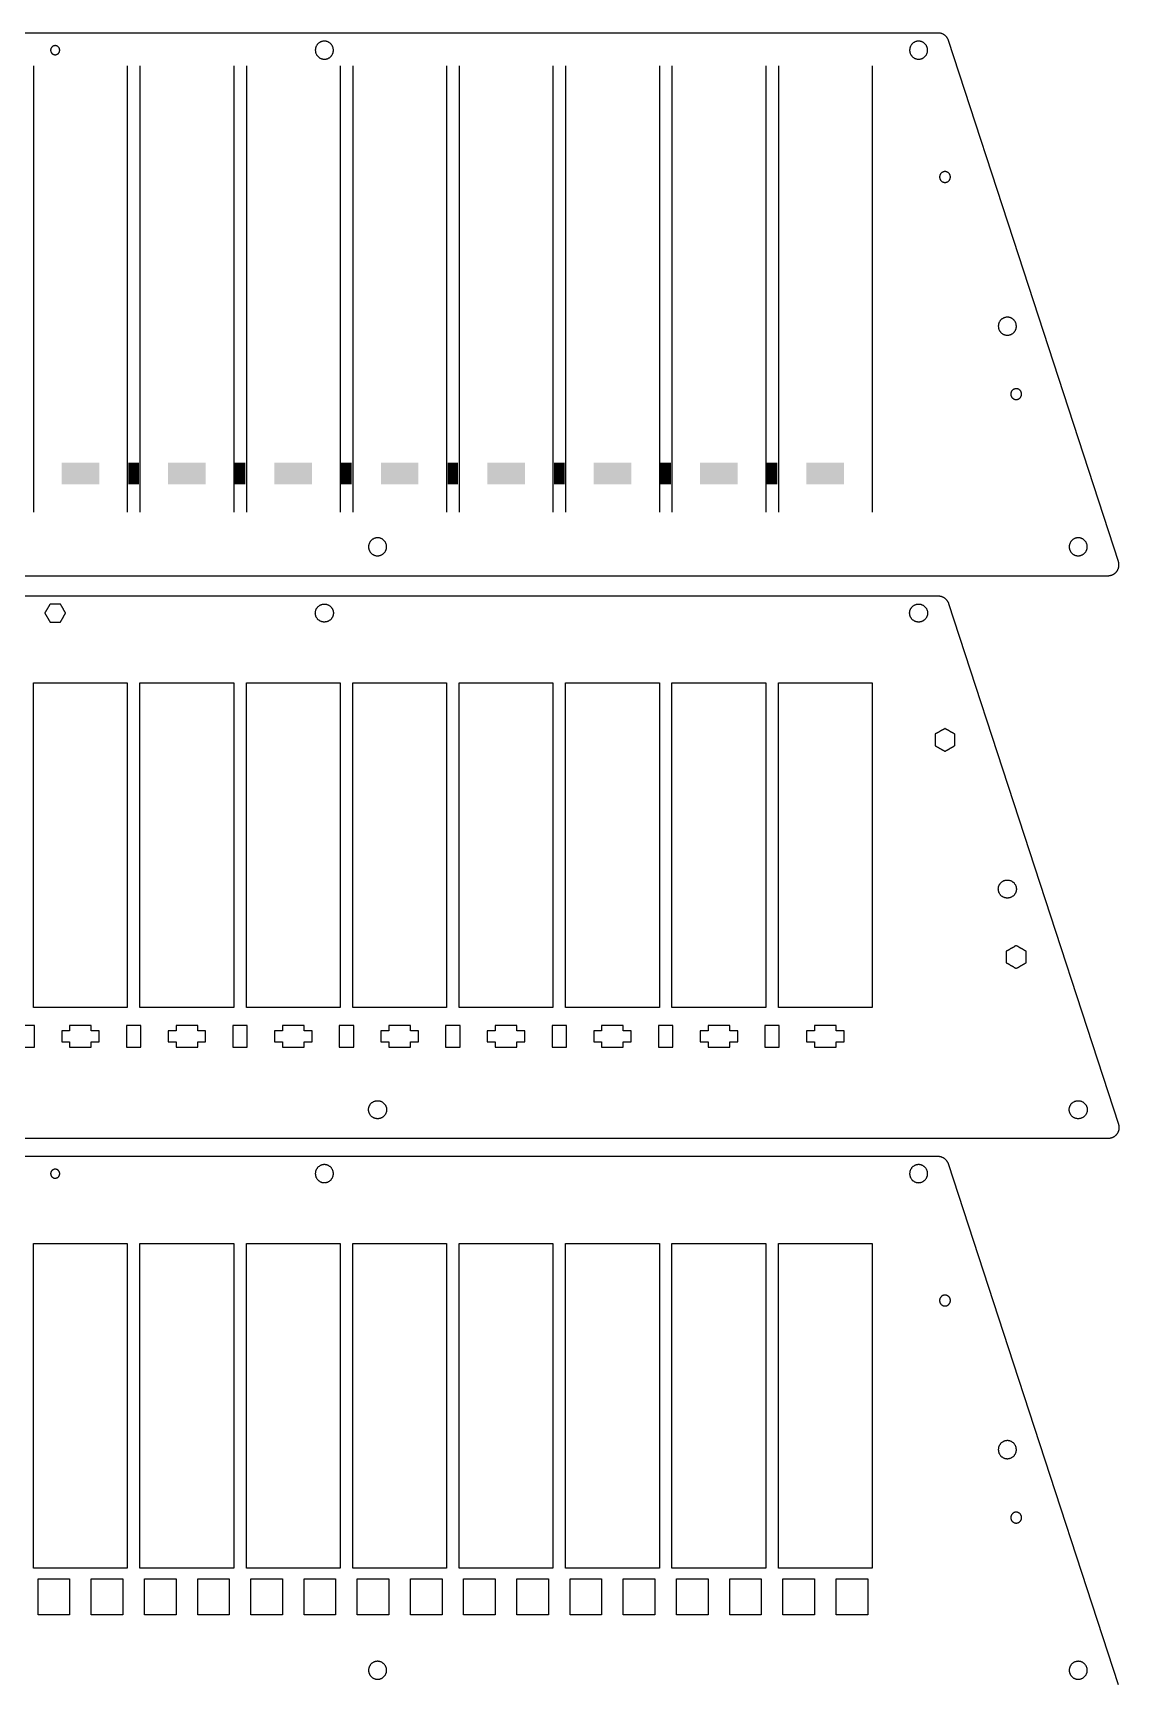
# Model space of a CAD drawing. Header units: inches. Extents: x -37.5 to 58.1, y -26.7 to 54.4.
# Drawn here: x 25.9 to 37.75, y 12.72 to 30.75 of the extents above; entities that cross this region are included whole.
import ezdxf

# ---------------------------------------------------------------- set-up
doc = ezdxf.new("R2010")
doc.units = ezdxf.units.IN
doc.header["$MEASUREMENT"] = 0
for name, color, linetype, true_color in [('black', 250, 'Continuous', 0x191919), ('cut clear acryl', 1, 'Continuous', 0xfb0007), ('cut white', 1, 'Continuous', 0xfb0007), ('Layer 06', 5, 'Continuous', 0x0000ff)]:
    doc.layers.add(name, color=color, linetype=linetype, true_color=true_color)

msp = doc.modelspace()

# ---------------------------------------------------------------- hatches: boundary and pattern name
at = {"layer": 'Layer 06', "true_color": 0x000000}
for points in [[(26.214, 26.038), (26.214, 26.061), (26.623, 26.061), (26.623, 26.037)], [(26.941, 26.038), (26.941, 26.061), (27.057, 26.061), (27.057, 26.037)], [(27.375, 26.038), (27.375, 26.061), (27.784, 26.061), (27.784, 26.037)], [(28.102, 26.038), (28.102, 26.061), (28.218, 26.061), (28.218, 26.037)], [(28.536, 26.038), (28.536, 26.061), (28.946, 26.061), (28.946, 26.037)], [(29.264, 26.038), (29.264, 26.061), (29.379, 26.061), (29.379, 26.037)], [(29.698, 26.038), (29.698, 26.061), (30.107, 26.061), (30.107, 26.037)], [(30.425, 26.038), (30.425, 26.061), (30.541, 26.061), (30.541, 26.037)], [(30.859, 26.038), (30.859, 26.061), (31.269, 26.061), (31.269, 26.037)], [(31.587, 26.038), (31.587, 26.061), (31.702, 26.061), (31.702, 26.037)], [(32.021, 26.038), (32.021, 26.061), (32.43, 26.061), (32.43, 26.037)], [(32.748, 26.038), (32.748, 26.061), (32.864, 26.061), (32.864, 26.037)], [(33.182, 26.038), (33.182, 26.061), (33.592, 26.061), (33.592, 26.037)], [(33.909, 26.038), (33.909, 26.061), (34.025, 26.061), (34.025, 26.037)], [(34.343, 26.038), (34.343, 26.061), (34.753, 26.061), (34.753, 26.037)]]:
    msp.add_hatch(color=18, dxfattribs=at).paths.add_polyline_path(points, flags=0)
at = {"layer": 'Layer 06', "true_color": 0x141414}
for points in [[(26.214, 26.014), (26.214, 26.038), (26.623, 26.037), (26.623, 26.014)], [(26.941, 26.014), (26.941, 26.038), (27.057, 26.037), (27.057, 26.014)], [(27.375, 26.014), (27.375, 26.038), (27.784, 26.037), (27.784, 26.014)], [(28.102, 26.014), (28.102, 26.038), (28.218, 26.037), (28.218, 26.014)], [(28.536, 26.014), (28.536, 26.038), (28.946, 26.037), (28.946, 26.014)], [(29.264, 26.014), (29.264, 26.038), (29.379, 26.037), (29.379, 26.014)], [(29.698, 26.014), (29.698, 26.038), (30.107, 26.037), (30.107, 26.014)], [(30.425, 26.014), (30.425, 26.038), (30.541, 26.037), (30.541, 26.014)], [(30.859, 26.014), (30.859, 26.038), (31.269, 26.037), (31.269, 26.014)], [(31.587, 26.014), (31.587, 26.038), (31.702, 26.037), (31.702, 26.014)], [(32.021, 26.014), (32.021, 26.038), (32.43, 26.037), (32.43, 26.014)], [(32.748, 26.014), (32.748, 26.038), (32.864, 26.037), (32.864, 26.014)], [(33.182, 26.014), (33.182, 26.038), (33.592, 26.037), (33.592, 26.014)], [(33.909, 26.014), (33.909, 26.038), (34.025, 26.037), (34.025, 26.014)], [(34.343, 26.014), (34.343, 26.038), (34.753, 26.037), (34.753, 26.014)]]:
    msp.add_hatch(color=250, dxfattribs=at).paths.add_polyline_path(points, flags=0)
at = {"layer": 'Layer 06', "true_color": 0x2d2d2d}
for points in [[(26.214, 25.99), (26.214, 26.014), (26.623, 26.014), (26.623, 25.99)], [(26.941, 25.99), (26.941, 26.014), (27.057, 26.014), (27.057, 25.99)], [(27.375, 25.99), (27.375, 26.014), (27.784, 26.014), (27.784, 25.99)], [(28.102, 25.99), (28.102, 26.014), (28.218, 26.014), (28.218, 25.99)], [(28.536, 25.99), (28.536, 26.014), (28.946, 26.014), (28.946, 25.99)], [(29.264, 25.99), (29.264, 26.014), (29.379, 26.014), (29.379, 25.99)], [(29.698, 25.99), (29.698, 26.014), (30.107, 26.014), (30.107, 25.99)], [(30.425, 25.99), (30.425, 26.014), (30.541, 26.014), (30.541, 25.99)], [(30.859, 25.99), (30.859, 26.014), (31.269, 26.014), (31.269, 25.99)], [(31.587, 25.99), (31.587, 26.014), (31.702, 26.014), (31.702, 25.99)], [(32.021, 25.99), (32.021, 26.014), (32.43, 26.014), (32.43, 25.99)], [(32.748, 25.99), (32.748, 26.014), (32.864, 26.014), (32.864, 25.99)], [(33.182, 25.99), (33.182, 26.014), (33.592, 26.014), (33.592, 25.99)], [(33.909, 25.99), (33.909, 26.014), (34.025, 26.014), (34.025, 25.99)], [(34.343, 25.99), (34.343, 26.014), (34.753, 26.014), (34.753, 25.99)]]:
    msp.add_hatch(color=250, dxfattribs=at).paths.add_polyline_path(points, flags=0)
at = {"layer": 'Layer 06', "true_color": 0x3c3c3c}
for points in [[(26.214, 25.967), (26.214, 25.99), (26.623, 25.99), (26.623, 25.967)], [(26.941, 25.967), (26.941, 25.99), (27.057, 25.99), (27.057, 25.967)], [(27.375, 25.967), (27.375, 25.99), (27.784, 25.99), (27.784, 25.967)], [(28.102, 25.967), (28.102, 25.99), (28.218, 25.99), (28.218, 25.967)], [(28.536, 25.967), (28.536, 25.99), (28.946, 25.99), (28.946, 25.967)], [(29.264, 25.967), (29.264, 25.99), (29.379, 25.99), (29.379, 25.967)], [(29.698, 25.967), (29.698, 25.99), (30.107, 25.99), (30.107, 25.967)], [(30.425, 25.967), (30.425, 25.99), (30.541, 25.99), (30.541, 25.967)], [(30.859, 25.967), (30.859, 25.99), (31.269, 25.99), (31.269, 25.967)], [(31.587, 25.967), (31.587, 25.99), (31.702, 25.99), (31.702, 25.967)], [(32.021, 25.967), (32.021, 25.99), (32.43, 25.99), (32.43, 25.967)], [(32.748, 25.967), (32.748, 25.99), (32.864, 25.99), (32.864, 25.967)], [(33.182, 25.967), (33.182, 25.99), (33.592, 25.99), (33.592, 25.967)], [(33.909, 25.967), (33.909, 25.99), (34.025, 25.99), (34.025, 25.967)], [(34.343, 25.967), (34.343, 25.99), (34.753, 25.99), (34.753, 25.967)]]:
    msp.add_hatch(color=250, dxfattribs=at).paths.add_polyline_path(points, flags=0)
at = {"layer": 'Layer 06', "true_color": 0x505050}
for points in [[(26.214, 25.943), (26.214, 25.967), (26.623, 25.967), (26.623, 25.943)], [(26.941, 25.943), (26.941, 25.967), (27.057, 25.967), (27.057, 25.943)], [(27.375, 25.943), (27.375, 25.967), (27.784, 25.967), (27.784, 25.943)], [(28.102, 25.943), (28.102, 25.967), (28.218, 25.967), (28.218, 25.943)], [(28.536, 25.943), (28.536, 25.967), (28.946, 25.967), (28.946, 25.943)], [(29.264, 25.943), (29.264, 25.967), (29.379, 25.967), (29.379, 25.943)], [(29.698, 25.943), (29.698, 25.967), (30.107, 25.967), (30.107, 25.943)], [(30.425, 25.943), (30.425, 25.967), (30.541, 25.967), (30.541, 25.943)], [(30.859, 25.943), (30.859, 25.967), (31.269, 25.967), (31.269, 25.943)], [(31.587, 25.943), (31.587, 25.967), (31.702, 25.967), (31.702, 25.943)], [(32.021, 25.943), (32.021, 25.967), (32.43, 25.967), (32.43, 25.943)], [(32.748, 25.943), (32.748, 25.967), (32.864, 25.967), (32.864, 25.943)], [(33.182, 25.943), (33.182, 25.967), (33.592, 25.967), (33.592, 25.943)], [(33.909, 25.943), (33.909, 25.967), (34.025, 25.967), (34.025, 25.943)], [(34.343, 25.943), (34.343, 25.967), (34.753, 25.967), (34.753, 25.943)]]:
    msp.add_hatch(color=251, dxfattribs=at).paths.add_polyline_path(points, flags=0)
at = {"layer": 'Layer 06', "true_color": 0x5f5f5f}
for points in [[(26.214, 25.943), (26.623, 25.943), (26.623, 25.919), (26.214, 25.92)], [(26.941, 25.943), (27.057, 25.943), (27.057, 25.919), (26.941, 25.92)], [(27.375, 25.943), (27.784, 25.943), (27.784, 25.919), (27.375, 25.92)], [(28.102, 25.943), (28.218, 25.943), (28.218, 25.919), (28.102, 25.92)], [(28.536, 25.943), (28.946, 25.943), (28.946, 25.919), (28.536, 25.92)], [(29.264, 25.943), (29.379, 25.943), (29.379, 25.919), (29.264, 25.92)], [(29.698, 25.943), (30.107, 25.943), (30.107, 25.919), (29.698, 25.92)], [(30.425, 25.943), (30.541, 25.943), (30.541, 25.919), (30.425, 25.92)], [(30.859, 25.943), (31.269, 25.943), (31.269, 25.919), (30.859, 25.92)], [(31.587, 25.943), (31.702, 25.943), (31.702, 25.919), (31.587, 25.92)], [(32.021, 25.943), (32.43, 25.943), (32.43, 25.919), (32.021, 25.92)], [(32.748, 25.943), (32.864, 25.943), (32.864, 25.919), (32.748, 25.92)], [(33.182, 25.943), (33.592, 25.943), (33.592, 25.919), (33.182, 25.92)], [(33.909, 25.943), (34.025, 25.943), (34.025, 25.919), (33.909, 25.92)], [(34.343, 25.943), (34.753, 25.943), (34.753, 25.919), (34.343, 25.92)]]:
    msp.add_hatch(color=251, dxfattribs=at).paths.add_polyline_path(points, flags=0)
at = {"layer": 'Layer 06', "true_color": 0x7d7d7d}
for points in [[(26.214, 25.896), (26.214, 25.92), (26.623, 25.919), (26.623, 25.896)], [(26.941, 25.896), (26.941, 25.92), (27.057, 25.919), (27.057, 25.896)], [(27.375, 25.896), (27.375, 25.92), (27.784, 25.919), (27.784, 25.896)], [(28.102, 25.896), (28.102, 25.92), (28.218, 25.919), (28.218, 25.896)], [(28.536, 25.896), (28.536, 25.92), (28.946, 25.919), (28.946, 25.896)], [(29.264, 25.896), (29.264, 25.92), (29.379, 25.919), (29.379, 25.896)], [(29.698, 25.896), (29.698, 25.92), (30.107, 25.919), (30.107, 25.896)], [(30.425, 25.896), (30.425, 25.92), (30.541, 25.919), (30.541, 25.896)], [(30.859, 25.896), (30.859, 25.92), (31.269, 25.919), (31.269, 25.896)], [(31.587, 25.896), (31.587, 25.92), (31.702, 25.919), (31.702, 25.896)], [(32.021, 25.896), (32.021, 25.92), (32.43, 25.919), (32.43, 25.896)], [(32.748, 25.896), (32.748, 25.92), (32.864, 25.919), (32.864, 25.896)], [(33.182, 25.896), (33.182, 25.92), (33.592, 25.919), (33.592, 25.896)], [(33.909, 25.896), (33.909, 25.92), (34.025, 25.919), (34.025, 25.896)], [(34.343, 25.896), (34.343, 25.92), (34.753, 25.919), (34.753, 25.896)]]:
    msp.add_hatch(color=8, dxfattribs=at).paths.add_polyline_path(points, flags=0)
at = {"layer": 'Layer 06', "true_color": 0x969696}
for points in [[(26.214, 25.872), (26.214, 25.896), (26.623, 25.896), (26.623, 25.872)], [(26.941, 25.872), (26.941, 25.896), (27.057, 25.896), (27.057, 25.872)], [(27.375, 25.872), (27.375, 25.896), (27.784, 25.896), (27.784, 25.872)], [(28.102, 25.872), (28.102, 25.896), (28.218, 25.896), (28.218, 25.872)], [(28.536, 25.872), (28.536, 25.896), (28.946, 25.896), (28.946, 25.872)], [(29.264, 25.872), (29.264, 25.896), (29.379, 25.896), (29.379, 25.872)], [(29.698, 25.872), (29.698, 25.896), (30.107, 25.896), (30.107, 25.872)], [(30.425, 25.872), (30.425, 25.896), (30.541, 25.896), (30.541, 25.872)], [(30.859, 25.872), (30.859, 25.896), (31.269, 25.896), (31.269, 25.872)], [(31.587, 25.872), (31.587, 25.896), (31.702, 25.896), (31.702, 25.872)], [(32.021, 25.872), (32.021, 25.896), (32.43, 25.896), (32.43, 25.872)], [(32.748, 25.872), (32.748, 25.896), (32.864, 25.896), (32.864, 25.872)], [(33.182, 25.872), (33.182, 25.896), (33.592, 25.896), (33.592, 25.872)], [(33.909, 25.872), (33.909, 25.896), (34.025, 25.896), (34.025, 25.872)], [(34.343, 25.872), (34.343, 25.896), (34.753, 25.896), (34.753, 25.872)]]:
    msp.add_hatch(color=252, dxfattribs=at).paths.add_polyline_path(points, flags=0)
at = {"layer": 'Layer 06', "true_color": 0xafafaf}
for points in [[(26.214, 25.872), (26.623, 25.872), (26.623, 25.848), (26.214, 25.849)], [(26.941, 25.872), (27.057, 25.872), (27.057, 25.848), (26.941, 25.849)], [(27.375, 25.872), (27.784, 25.872), (27.784, 25.848), (27.375, 25.849)], [(28.102, 25.872), (28.218, 25.872), (28.218, 25.848), (28.102, 25.849)], [(28.536, 25.872), (28.946, 25.872), (28.946, 25.848), (28.536, 25.849)], [(29.264, 25.872), (29.379, 25.872), (29.379, 25.848), (29.264, 25.849)], [(29.698, 25.872), (30.107, 25.872), (30.107, 25.848), (29.698, 25.849)], [(30.425, 25.872), (30.541, 25.872), (30.541, 25.848), (30.425, 25.849)], [(30.859, 25.872), (31.269, 25.872), (31.269, 25.848), (30.859, 25.849)], [(31.587, 25.872), (31.702, 25.872), (31.702, 25.848), (31.587, 25.849)], [(32.021, 25.872), (32.43, 25.872), (32.43, 25.848), (32.021, 25.849)], [(32.748, 25.872), (32.864, 25.872), (32.864, 25.848), (32.748, 25.849)], [(33.182, 25.872), (33.592, 25.872), (33.592, 25.848), (33.182, 25.849)], [(33.909, 25.872), (34.025, 25.872), (34.025, 25.848), (33.909, 25.849)], [(34.343, 25.872), (34.753, 25.872), (34.753, 25.848), (34.343, 25.849)]]:
    msp.add_hatch(color=253, dxfattribs=at).paths.add_polyline_path(points, flags=0)
at = {"layer": 'Layer 06', "true_color": 0xc8c8c8}
for points in [[(26.214, 25.849), (26.623, 25.848), (26.623, 25.825), (26.214, 25.825)], [(26.941, 25.849), (27.057, 25.848), (27.057, 25.825), (26.941, 25.825)], [(27.375, 25.849), (27.784, 25.848), (27.784, 25.825), (27.375, 25.825)], [(28.102, 25.849), (28.218, 25.848), (28.218, 25.825), (28.102, 25.825)], [(28.536, 25.849), (28.946, 25.848), (28.946, 25.825), (28.536, 25.825)], [(29.264, 25.849), (29.379, 25.848), (29.379, 25.825), (29.264, 25.825)], [(29.698, 25.849), (30.107, 25.848), (30.107, 25.825), (29.698, 25.825)], [(30.425, 25.849), (30.541, 25.848), (30.541, 25.825), (30.425, 25.825)], [(30.859, 25.849), (31.269, 25.848), (31.269, 25.825), (30.859, 25.825)], [(31.587, 25.849), (31.702, 25.848), (31.702, 25.825), (31.587, 25.825)], [(32.021, 25.849), (32.43, 25.848), (32.43, 25.825), (32.021, 25.825)], [(32.748, 25.849), (32.864, 25.848), (32.864, 25.825), (32.748, 25.825)], [(33.182, 25.849), (33.592, 25.848), (33.592, 25.825), (33.182, 25.825)], [(33.909, 25.849), (34.025, 25.848), (34.025, 25.825), (33.909, 25.825)], [(34.343, 25.849), (34.753, 25.848), (34.753, 25.825), (34.343, 25.825)]]:
    msp.add_hatch(color=9, dxfattribs=at).paths.add_polyline_path(points, flags=0)

# ---------------------------------------------------------------- linework, layer by layer
at = {"layer": 'black'}
for points in [[(25.906, 20.114), (25.906, 21.885), (25.906, 23.657)], [(25.906, 23.657), (26.418, 23.657), (26.93, 23.657)], [(26.93, 23.657), (26.93, 21.885), (26.93, 20.114)], [(27.068, 20.114), (27.068, 21.885), (27.068, 23.657)], [(27.068, 23.657), (27.58, 23.657), (28.092, 23.657)], [(28.092, 23.657), (28.092, 21.885), (28.092, 20.114)], [(28.229, 20.114), (28.229, 21.885), (28.229, 23.657)], [(28.229, 23.657), (28.741, 23.657), (29.253, 23.657)], [(29.253, 23.657), (29.253, 21.885), (29.253, 20.114)], [(29.391, 20.114), (29.391, 21.885), (29.391, 23.657)], [(29.391, 23.657), (29.903, 23.657), (30.414, 23.657)], [(30.414, 23.657), (30.414, 21.885), (30.414, 20.114)], [(30.552, 20.114), (30.552, 21.885), (30.552, 23.657)], [(30.552, 23.657), (31.064, 23.657), (31.576, 23.657)], [(30.552, 20.114), (30.552, 21.885), (30.552, 23.657)], [(30.552, 23.657), (31.064, 23.657), (31.576, 23.657)], [(31.576, 23.657), (31.576, 21.885), (31.576, 20.114)], [(31.576, 23.657), (31.576, 21.885), (31.576, 20.114)], [(31.714, 20.114), (31.714, 21.885), (31.714, 23.657)], [(31.714, 23.657), (32.225, 23.657), (32.737, 23.657)], [(32.737, 23.657), (32.737, 21.885), (32.737, 20.114)], [(32.875, 20.114), (32.875, 21.885), (32.875, 23.657)], [(32.875, 23.657), (33.387, 23.657), (33.899, 23.657)], [(33.899, 23.657), (33.899, 21.885), (33.899, 20.114)], [(34.036, 20.114), (34.036, 21.885), (34.036, 23.657)], [(34.036, 23.657), (34.548, 23.657), (35.06, 23.657)], [(35.06, 23.657), (35.06, 21.885), (35.06, 20.114)], [(26.93, 20.114), (26.418, 20.114), (25.906, 20.114)], [(28.092, 20.114), (27.58, 20.114), (27.068, 20.114)], [(29.253, 20.114), (28.741, 20.114), (28.229, 20.114)], [(30.414, 20.114), (29.903, 20.114), (29.391, 20.114)], [(31.576, 20.114), (31.064, 20.114), (30.552, 20.114)], [(31.576, 20.114), (31.064, 20.114), (30.552, 20.114)], [(32.737, 20.114), (32.225, 20.114), (31.714, 20.114)], [(33.899, 20.114), (33.387, 20.114), (32.875, 20.114)], [(35.06, 20.114), (34.548, 20.114), (34.036, 20.114)]]:
    msp.add_open_spline(points, degree=2, dxfattribs=at)
at = {"layer": 'cut clear acryl'}
for p, q in [((25.906, 30.394), (25.906, 25.519)), ((26.93, 30.394), (26.93, 25.519)), ((27.068, 30.394), (27.068, 25.519)), ((28.092, 30.394), (28.092, 25.519)), ((28.229, 30.394), (28.229, 25.519)), ((29.253, 30.394), (29.253, 25.519)), ((29.391, 30.394), (29.391, 25.519)), ((30.414, 30.394), (30.414, 25.519)), ((30.552, 30.394), (30.552, 25.519)), ((31.576, 30.394), (31.576, 25.519)), ((31.714, 30.394), (31.714, 25.519)), ((32.737, 30.394), (32.737, 25.519)), ((32.875, 30.394), (32.875, 25.519)), ((33.899, 30.394), (33.899, 25.519)), ((34.036, 30.394), (34.036, 25.519)), ((35.06, 30.394), (35.06, 25.519))]:
    msp.add_line(p, q, dxfattribs=at)
at = {"layer": 'cut white'}
for p, q in [((36.66, 28.317), (35.893, 30.669)), ((37.748, 24.982), (36.66, 28.317)), ((35.893, 24.525), (36.66, 22.173)), ((36.66, 22.173), (37.748, 18.838)), ((36.66, 16.053), (35.893, 18.405)), ((37.748, 12.718), (36.66, 16.053))]:
    msp.add_line(p, q, dxfattribs=at)
for points in [[(35.781, 30.751), (25.838, 30.751), (15.894, 30.751)], [(14.04, 24.827), (25.838, 24.827), (37.636, 24.827)], [(15.894, 24.606), (25.838, 24.606), (35.781, 24.606)], [(26.086, 24.517), (26.057, 24.468), (26.029, 24.419)], [(26.029, 24.419), (26.057, 24.37), (26.086, 24.321)], [(26.2, 24.517), (26.143, 24.517), (26.086, 24.517)], [(26.256, 24.419), (26.228, 24.468), (26.2, 24.517)], [(26.2, 24.321), (26.228, 24.37), (26.256, 24.419)], [(26.086, 24.321), (26.143, 24.321), (26.2, 24.321)], [(35.855, 23.159), (35.8, 23.128), (35.746, 23.097)], [(35.746, 23.097), (35.746, 23.034), (35.746, 22.972)], [(35.963, 23.097), (35.909, 23.128), (35.855, 23.159)], [(35.963, 22.972), (35.963, 23.034), (35.963, 23.097)], [(35.746, 22.972), (35.8, 22.941), (35.855, 22.909)], [(35.855, 22.909), (35.909, 22.941), (35.963, 22.972)], [(36.632, 20.789), (36.578, 20.758), (36.524, 20.727)], [(36.741, 20.727), (36.687, 20.758), (36.632, 20.789)], [(36.524, 20.727), (36.524, 20.664), (36.524, 20.602)], [(36.524, 20.602), (36.578, 20.571), (36.632, 20.539)], [(36.632, 20.539), (36.687, 20.571), (36.741, 20.602)], [(36.741, 20.602), (36.741, 20.664), (36.741, 20.727)], [(25.916, 19.917), (25.838, 19.917), (25.759, 19.917)], [(25.916, 19.681), (25.916, 19.799), (25.916, 19.917)], [(26.3, 19.858), (26.257, 19.858), (26.214, 19.858)], [(26.214, 19.858), (26.214, 19.799), (26.214, 19.74)], [(26.536, 19.917), (26.418, 19.917), (26.3, 19.917)], [(26.3, 19.917), (26.3, 19.887), (26.3, 19.858)], [(26.536, 19.858), (26.536, 19.887), (26.536, 19.917)], [(26.623, 19.858), (26.58, 19.858), (26.536, 19.858)], [(26.623, 19.74), (26.623, 19.799), (26.623, 19.858)], [(26.92, 19.917), (26.92, 19.799), (26.92, 19.681)], [(27.078, 19.917), (26.999, 19.917), (26.92, 19.917)], [(27.078, 19.681), (27.078, 19.799), (27.078, 19.917)], [(27.462, 19.858), (27.418, 19.858), (27.375, 19.858)], [(27.375, 19.858), (27.375, 19.799), (27.375, 19.74)], [(27.698, 19.917), (27.58, 19.917), (27.462, 19.917)], [(27.462, 19.917), (27.462, 19.887), (27.462, 19.858)], [(27.698, 19.858), (27.698, 19.887), (27.698, 19.917)], [(27.784, 19.858), (27.741, 19.858), (27.698, 19.858)], [(27.784, 19.74), (27.784, 19.799), (27.784, 19.858)], [(28.239, 19.917), (28.16, 19.917), (28.082, 19.917)], [(28.082, 19.917), (28.082, 19.799), (28.082, 19.681)], [(28.239, 19.681), (28.239, 19.799), (28.239, 19.917)], [(28.623, 19.858), (28.58, 19.858), (28.536, 19.858)], [(28.536, 19.858), (28.536, 19.799), (28.536, 19.74)], [(28.859, 19.917), (28.741, 19.917), (28.623, 19.917)], [(28.623, 19.917), (28.623, 19.887), (28.623, 19.858)], [(28.859, 19.858), (28.859, 19.887), (28.859, 19.917)], [(28.946, 19.858), (28.903, 19.858), (28.859, 19.858)], [(28.946, 19.74), (28.946, 19.799), (28.946, 19.858)], [(29.243, 19.917), (29.243, 19.799), (29.243, 19.681)], [(29.401, 19.917), (29.322, 19.917), (29.243, 19.917)], [(29.401, 19.681), (29.401, 19.799), (29.401, 19.917)], [(29.784, 19.858), (29.741, 19.858), (29.698, 19.858)], [(29.698, 19.858), (29.698, 19.799), (29.698, 19.74)], [(30.021, 19.917), (29.903, 19.917), (29.784, 19.917)], [(29.784, 19.917), (29.784, 19.887), (29.784, 19.858)], [(30.021, 19.858), (30.021, 19.887), (30.021, 19.917)], [(30.107, 19.858), (30.064, 19.858), (30.021, 19.858)], [(30.107, 19.74), (30.107, 19.799), (30.107, 19.858)], [(30.562, 19.917), (30.483, 19.917), (30.404, 19.917)], [(30.404, 19.917), (30.404, 19.799), (30.404, 19.681)], [(30.562, 19.681), (30.562, 19.799), (30.562, 19.917)], [(30.946, 19.858), (30.903, 19.858), (30.859, 19.858)], [(30.859, 19.858), (30.859, 19.799), (30.859, 19.74)], [(31.182, 19.917), (31.064, 19.917), (30.946, 19.917)], [(30.946, 19.917), (30.946, 19.887), (30.946, 19.858)], [(31.182, 19.858), (31.182, 19.887), (31.182, 19.917)], [(31.269, 19.858), (31.225, 19.858), (31.182, 19.858)], [(31.269, 19.74), (31.269, 19.799), (31.269, 19.858)], [(31.566, 19.917), (31.566, 19.799), (31.566, 19.681)], [(31.723, 19.917), (31.645, 19.917), (31.566, 19.917)], [(31.723, 19.681), (31.723, 19.799), (31.723, 19.917)], [(32.107, 19.858), (32.064, 19.858), (32.021, 19.858)], [(32.021, 19.858), (32.021, 19.799), (32.021, 19.74)], [(32.343, 19.917), (32.225, 19.917), (32.107, 19.917)], [(32.107, 19.917), (32.107, 19.887), (32.107, 19.858)], [(32.343, 19.858), (32.343, 19.887), (32.343, 19.917)], [(32.43, 19.858), (32.387, 19.858), (32.343, 19.858)], [(32.43, 19.74), (32.43, 19.799), (32.43, 19.858)], [(32.885, 19.917), (32.806, 19.917), (32.727, 19.917)], [(32.727, 19.917), (32.727, 19.799), (32.727, 19.681)], [(32.885, 19.681), (32.885, 19.799), (32.885, 19.917)], [(33.269, 19.858), (33.225, 19.858), (33.182, 19.858)], [(33.182, 19.858), (33.182, 19.799), (33.182, 19.74)], [(33.505, 19.917), (33.387, 19.917), (33.269, 19.917)], [(33.269, 19.917), (33.269, 19.887), (33.269, 19.858)], [(33.505, 19.858), (33.505, 19.887), (33.505, 19.917)], [(33.592, 19.858), (33.548, 19.858), (33.505, 19.858)], [(33.592, 19.74), (33.592, 19.799), (33.592, 19.858)], [(33.889, 19.917), (33.889, 19.799), (33.889, 19.681)], [(34.046, 19.917), (33.967, 19.917), (33.889, 19.917)], [(34.046, 19.681), (34.046, 19.799), (34.046, 19.917)], [(34.43, 19.858), (34.387, 19.858), (34.343, 19.858)], [(34.343, 19.858), (34.343, 19.799), (34.343, 19.74)], [(34.666, 19.917), (34.548, 19.917), (34.43, 19.917)], [(34.43, 19.917), (34.43, 19.887), (34.43, 19.858)], [(34.666, 19.858), (34.666, 19.887), (34.666, 19.917)], [(34.753, 19.858), (34.71, 19.858), (34.666, 19.858)], [(34.753, 19.74), (34.753, 19.799), (34.753, 19.858)], [(25.759, 19.681), (25.838, 19.681), (25.916, 19.681)], [(26.214, 19.74), (26.257, 19.74), (26.3, 19.74)], [(26.3, 19.74), (26.3, 19.71), (26.3, 19.681)], [(26.3, 19.681), (26.418, 19.681), (26.536, 19.681)], [(26.536, 19.681), (26.536, 19.71), (26.536, 19.74)], [(26.536, 19.74), (26.58, 19.74), (26.623, 19.74)], [(26.92, 19.681), (26.999, 19.681), (27.078, 19.681)], [(27.375, 19.74), (27.418, 19.74), (27.462, 19.74)], [(27.462, 19.74), (27.462, 19.71), (27.462, 19.681)], [(27.462, 19.681), (27.58, 19.681), (27.698, 19.681)], [(27.698, 19.681), (27.698, 19.71), (27.698, 19.74)], [(27.698, 19.74), (27.741, 19.74), (27.784, 19.74)], [(28.082, 19.681), (28.16, 19.681), (28.239, 19.681)], [(28.536, 19.74), (28.58, 19.74), (28.623, 19.74)], [(28.623, 19.74), (28.623, 19.71), (28.623, 19.681)], [(28.623, 19.681), (28.741, 19.681), (28.859, 19.681)], [(28.859, 19.681), (28.859, 19.71), (28.859, 19.74)], [(28.859, 19.74), (28.903, 19.74), (28.946, 19.74)], [(29.243, 19.681), (29.322, 19.681), (29.401, 19.681)], [(29.698, 19.74), (29.741, 19.74), (29.784, 19.74)], [(29.784, 19.74), (29.784, 19.71), (29.784, 19.681)], [(29.784, 19.681), (29.903, 19.681), (30.021, 19.681)], [(30.021, 19.681), (30.021, 19.71), (30.021, 19.74)], [(30.021, 19.74), (30.064, 19.74), (30.107, 19.74)], [(30.404, 19.681), (30.483, 19.681), (30.562, 19.681)], [(30.859, 19.74), (30.903, 19.74), (30.946, 19.74)], [(30.946, 19.74), (30.946, 19.71), (30.946, 19.681)], [(30.946, 19.681), (31.064, 19.681), (31.182, 19.681)], [(31.182, 19.681), (31.182, 19.71), (31.182, 19.74)], [(31.182, 19.74), (31.225, 19.74), (31.269, 19.74)], [(31.566, 19.681), (31.645, 19.681), (31.723, 19.681)], [(32.021, 19.74), (32.064, 19.74), (32.107, 19.74)], [(32.107, 19.74), (32.107, 19.71), (32.107, 19.681)], [(32.107, 19.681), (32.225, 19.681), (32.343, 19.681)], [(32.343, 19.681), (32.343, 19.71), (32.343, 19.74)], [(32.343, 19.74), (32.387, 19.74), (32.43, 19.74)], [(32.727, 19.681), (32.806, 19.681), (32.885, 19.681)], [(33.182, 19.74), (33.225, 19.74), (33.269, 19.74)], [(33.269, 19.74), (33.269, 19.71), (33.269, 19.681)], [(33.269, 19.681), (33.387, 19.681), (33.505, 19.681)], [(33.505, 19.681), (33.505, 19.71), (33.505, 19.74)], [(33.505, 19.74), (33.548, 19.74), (33.592, 19.74)], [(33.889, 19.681), (33.967, 19.681), (34.046, 19.681)], [(34.343, 19.74), (34.387, 19.74), (34.43, 19.74)], [(34.43, 19.74), (34.43, 19.71), (34.43, 19.681)], [(34.43, 19.681), (34.548, 19.681), (34.666, 19.681)], [(34.666, 19.681), (34.666, 19.71), (34.666, 19.74)], [(34.666, 19.74), (34.71, 19.74), (34.753, 19.74)], [(37.636, 18.683), (25.838, 18.683), (14.04, 18.683)], [(35.781, 18.486), (25.838, 18.486), (15.894, 18.486)], [(25.906, 13.994), (25.906, 15.766), (25.906, 17.537)], [(25.906, 17.537), (26.418, 17.537), (26.93, 17.537)], [(26.93, 17.537), (26.93, 15.766), (26.93, 13.994)], [(27.068, 13.994), (27.068, 15.766), (27.068, 17.537)], [(27.068, 17.537), (27.58, 17.537), (28.092, 17.537)], [(28.092, 17.537), (28.092, 15.766), (28.092, 13.994)], [(28.229, 13.994), (28.229, 15.766), (28.229, 17.537)], [(28.229, 17.537), (28.741, 17.537), (29.253, 17.537)], [(29.253, 17.537), (29.253, 15.766), (29.253, 13.994)], [(29.391, 13.994), (29.391, 15.766), (29.391, 17.537)], [(29.391, 17.537), (29.903, 17.537), (30.414, 17.537)], [(30.414, 17.537), (30.414, 15.766), (30.414, 13.994)], [(30.552, 13.994), (30.552, 15.766), (30.552, 17.537)], [(30.552, 17.537), (31.064, 17.537), (31.576, 17.537)], [(31.576, 17.537), (31.576, 15.766), (31.576, 13.994)], [(31.714, 13.994), (31.714, 15.766), (31.714, 17.537)], [(31.714, 17.537), (32.225, 17.537), (32.737, 17.537)], [(32.737, 17.537), (32.737, 15.766), (32.737, 13.994)], [(32.875, 13.994), (32.875, 15.766), (32.875, 17.537)], [(32.875, 17.537), (33.387, 17.537), (33.899, 17.537)], [(33.899, 17.537), (33.899, 15.766), (33.899, 13.994)], [(34.036, 13.994), (34.036, 15.766), (34.036, 17.537)], [(34.036, 17.537), (34.548, 17.537), (35.06, 17.537)], [(35.06, 17.537), (35.06, 15.766), (35.06, 13.994)], [(26.93, 13.994), (26.418, 13.994), (25.906, 13.994)], [(28.092, 13.994), (27.58, 13.994), (27.068, 13.994)], [(29.253, 13.994), (28.741, 13.994), (28.229, 13.994)], [(30.414, 13.994), (29.903, 13.994), (29.391, 13.994)], [(31.576, 13.994), (31.064, 13.994), (30.552, 13.994)], [(32.737, 13.994), (32.225, 13.994), (31.714, 13.994)], [(33.899, 13.994), (33.387, 13.994), (32.875, 13.994)], [(35.06, 13.994), (34.548, 13.994), (34.036, 13.994)], [(25.956, 13.482), (25.956, 13.679), (25.956, 13.876)], [(25.956, 13.876), (26.128, 13.876), (26.3, 13.876)], [(26.3, 13.876), (26.3, 13.679), (26.3, 13.482)], [(26.536, 13.482), (26.536, 13.679), (26.536, 13.876)], [(26.536, 13.876), (26.709, 13.876), (26.881, 13.876)], [(26.881, 13.876), (26.881, 13.679), (26.881, 13.482)], [(27.117, 13.482), (27.117, 13.679), (27.117, 13.876)], [(27.117, 13.876), (27.289, 13.876), (27.462, 13.876)], [(27.462, 13.876), (27.462, 13.679), (27.462, 13.482)], [(27.698, 13.482), (27.698, 13.679), (27.698, 13.876)], [(27.698, 13.876), (27.87, 13.876), (28.042, 13.876)], [(28.042, 13.876), (28.042, 13.679), (28.042, 13.482)], [(28.279, 13.482), (28.279, 13.679), (28.279, 13.876)], [(28.279, 13.876), (28.451, 13.876), (28.623, 13.876)], [(28.623, 13.876), (28.623, 13.679), (28.623, 13.482)], [(28.859, 13.482), (28.859, 13.679), (28.859, 13.876)], [(28.859, 13.876), (29.031, 13.876), (29.204, 13.876)], [(29.204, 13.876), (29.204, 13.679), (29.204, 13.482)], [(29.44, 13.482), (29.44, 13.679), (29.44, 13.876)], [(29.44, 13.876), (29.612, 13.876), (29.784, 13.876)], [(29.784, 13.876), (29.784, 13.679), (29.784, 13.482)], [(30.021, 13.482), (30.021, 13.679), (30.021, 13.876)], [(30.021, 13.876), (30.193, 13.876), (30.365, 13.876)], [(30.365, 13.876), (30.365, 13.679), (30.365, 13.482)], [(30.601, 13.482), (30.601, 13.679), (30.601, 13.876)], [(30.601, 13.876), (30.774, 13.876), (30.946, 13.876)], [(30.946, 13.876), (30.946, 13.679), (30.946, 13.482)], [(31.182, 13.482), (31.182, 13.679), (31.182, 13.876)], [(31.182, 13.876), (31.354, 13.876), (31.527, 13.876)], [(31.527, 13.876), (31.527, 13.679), (31.527, 13.482)], [(31.763, 13.482), (31.763, 13.679), (31.763, 13.876)], [(31.763, 13.876), (31.935, 13.876), (32.107, 13.876)], [(32.107, 13.876), (32.107, 13.679), (32.107, 13.482)], [(32.343, 13.482), (32.343, 13.679), (32.343, 13.876)], [(32.343, 13.876), (32.516, 13.876), (32.688, 13.876)], [(32.688, 13.876), (32.688, 13.679), (32.688, 13.482)], [(32.924, 13.482), (32.924, 13.679), (32.924, 13.876)], [(32.924, 13.876), (33.096, 13.876), (33.269, 13.876)], [(33.269, 13.876), (33.269, 13.679), (33.269, 13.482)], [(33.505, 13.482), (33.505, 13.679), (33.505, 13.876)], [(33.505, 13.876), (33.677, 13.876), (33.849, 13.876)], [(33.849, 13.876), (33.849, 13.679), (33.849, 13.482)], [(34.086, 13.482), (34.086, 13.679), (34.086, 13.876)], [(34.086, 13.876), (34.258, 13.876), (34.43, 13.876)], [(34.43, 13.876), (34.43, 13.679), (34.43, 13.482)], [(34.666, 13.482), (34.666, 13.679), (34.666, 13.876)], [(34.666, 13.876), (34.839, 13.876), (35.011, 13.876)], [(35.011, 13.876), (35.011, 13.679), (35.011, 13.482)], [(26.3, 13.482), (26.128, 13.482), (25.956, 13.482)], [(26.881, 13.482), (26.709, 13.482), (26.536, 13.482)], [(27.462, 13.482), (27.289, 13.482), (27.117, 13.482)], [(28.042, 13.482), (27.87, 13.482), (27.698, 13.482)], [(28.623, 13.482), (28.451, 13.482), (28.279, 13.482)], [(29.204, 13.482), (29.031, 13.482), (28.859, 13.482)], [(29.784, 13.482), (29.612, 13.482), (29.44, 13.482)], [(30.365, 13.482), (30.193, 13.482), (30.021, 13.482)], [(30.946, 13.482), (30.774, 13.482), (30.601, 13.482)], [(31.527, 13.482), (31.354, 13.482), (31.182, 13.482)], [(32.107, 13.482), (31.935, 13.482), (31.763, 13.482)], [(32.688, 13.482), (32.516, 13.482), (32.343, 13.482)], [(33.269, 13.482), (33.096, 13.482), (32.924, 13.482)], [(33.849, 13.482), (33.677, 13.482), (33.505, 13.482)], [(34.43, 13.482), (34.258, 13.482), (34.086, 13.482)], [(35.011, 13.482), (34.839, 13.482), (34.666, 13.482)]]:
    msp.add_open_spline(points, degree=2, dxfattribs=at)
for points, weights, knots in [([(29.179, 30.563), (29.179, 30.465), (29.081, 30.465), (28.982, 30.465), (28.982, 30.563), (28.982, 30.662), (29.081, 30.662), (29.179, 30.662), (29.179, 30.563)], [1, 0.707106781187, 1, 0.707106781187, 1, 0.707106781187, 1, 0.707106781187, 1], [-15.707963, -15.707963, -15.707963, -11.780972, -11.780972, -7.853982, -7.853982, -3.926991, -3.926991, 0, 0, 0]), ([(35.665, 30.563), (35.665, 30.465), (35.567, 30.465), (35.469, 30.465), (35.469, 30.563), (35.469, 30.662), (35.567, 30.662), (35.665, 30.662), (35.665, 30.563)], [1, 0.707106781187, 1, 0.707106781187, 1, 0.707106781187, 1, 0.707106781187, 1], [-15.707963, -15.707963, -15.707963, -11.780972, -11.780972, -7.853982, -7.853982, -3.926991, -3.926991, 0, 0, 0]), ([(26.093, 30.563), (26.093, 30.613), (26.143, 30.613), (26.192, 30.613), (26.192, 30.563), (26.192, 30.514), (26.143, 30.514), (26.093, 30.514), (26.093, 30.563)], [1, 0.707106781187, 1, 0.707106781187, 1, 0.707106781187, 1, 0.707106781187, 1], [-7.853982, -7.853982, -7.853982, -5.890486, -5.890486, -3.926991, -3.926991, -1.963495, -1.963495, 0, 0, 0]), ([(35.914, 29.179), (35.914, 29.12), (35.855, 29.12), (35.796, 29.12), (35.796, 29.179), (35.796, 29.238), (35.855, 29.238), (35.914, 29.238), (35.914, 29.179)], [1, 0.707106781187, 1, 0.707106781187, 1, 0.707106781187, 1, 0.707106781187, 1], [-9.424778, -9.424778, -9.424778, -7.068583, -7.068583, -4.712389, -4.712389, -2.356194, -2.356194, 0, 0, 0]), ([(36.634, 27.55), (36.634, 27.452), (36.535, 27.452), (36.437, 27.452), (36.437, 27.55), (36.437, 27.649), (36.535, 27.649), (36.634, 27.649), (36.634, 27.55)], [1, 0.707106781187, 1, 0.707106781187, 1, 0.707106781187, 1, 0.707106781187, 1], [-15.707963, -15.707963, -15.707963, -11.780972, -11.780972, -7.853982, -7.853982, -3.926991, -3.926991, 0, 0, 0]), ([(36.691, 26.809), (36.691, 26.75), (36.632, 26.75), (36.573, 26.75), (36.573, 26.809), (36.573, 26.868), (36.632, 26.868), (36.691, 26.868), (36.691, 26.809)], [1, 0.707106781187, 1, 0.707106781187, 1, 0.707106781187, 1, 0.707106781187, 1], [-9.424778, -9.424778, -9.424778, -7.068583, -7.068583, -4.712389, -4.712389, -2.356194, -2.356194, 0, 0, 0]), ([(29.76, 25.142), (29.76, 25.044), (29.662, 25.044), (29.563, 25.044), (29.563, 25.142), (29.563, 25.241), (29.662, 25.241), (29.76, 25.241), (29.76, 25.142)], [1, 0.707106781187, 1, 0.707106781187, 1, 0.707106781187, 1, 0.707106781187, 1], [-15.707963, -15.707963, -15.707963, -11.780972, -11.780972, -7.853982, -7.853982, -3.926991, -3.926991, 0, 0, 0]), ([(37.408, 25.142), (37.408, 25.044), (37.309, 25.044), (37.211, 25.044), (37.211, 25.142), (37.211, 25.241), (37.309, 25.241), (37.408, 25.241), (37.408, 25.142)], [1, 0.707106781187, 1, 0.707106781187, 1, 0.707106781187, 1, 0.707106781187, 1], [-15.707963, -15.707963, -15.707963, -11.780972, -11.780972, -7.853982, -7.853982, -3.926991, -3.926991, 0, 0, 0]), ([(37.636, 24.827), (37.696, 24.827), (37.731, 24.876), (37.767, 24.925), (37.748, 24.982)], [1, 0.890878330607, 1, 0.890878330607, 1], [8852.146171, 8852.146171, 8852.146171, 8854.975298, 8854.975298, 8857.804425, 8857.804425, 8857.804425]), ([(29.179, 24.419), (29.179, 24.517), (29.081, 24.517), (28.982, 24.517), (28.982, 24.419), (28.982, 24.321), (29.081, 24.321), (29.179, 24.321), (29.179, 24.419)], [1, 0.707106781187, 1, 0.707106781187, 1, 0.707106781187, 1, 0.707106781187, 1], [0, 0, 0, 3.926991, 3.926991, 7.853982, 7.853982, 11.780972, 11.780972, 15.707963, 15.707963, 15.707963]), ([(35.665, 24.419), (35.665, 24.517), (35.567, 24.517), (35.469, 24.517), (35.469, 24.419), (35.469, 24.321), (35.567, 24.321), (35.665, 24.321), (35.665, 24.419)], [1, 0.707106781187, 1, 0.707106781187, 1, 0.707106781187, 1, 0.707106781187, 1], [0, 0, 0, 3.926991, 3.926991, 7.853982, 7.853982, 11.780972, 11.780972, 15.707963, 15.707963, 15.707963]), ([(36.634, 21.406), (36.634, 21.505), (36.535, 21.505), (36.437, 21.505), (36.437, 21.406), (36.437, 21.308), (36.535, 21.308), (36.634, 21.308), (36.634, 21.406)], [1, 0.707106781187, 1, 0.707106781187, 1, 0.707106781187, 1, 0.707106781187, 1], [0, 0, 0, 3.926991, 3.926991, 7.853982, 7.853982, 11.780972, 11.780972, 15.707963, 15.707963, 15.707963]), ([(29.76, 18.998), (29.76, 19.096), (29.662, 19.096), (29.563, 19.096), (29.563, 18.998), (29.563, 18.899), (29.662, 18.899), (29.76, 18.899), (29.76, 18.998)], [1, 0.707106781187, 1, 0.707106781187, 1, 0.707106781187, 1, 0.707106781187, 1], [0, 0, 0, 3.926991, 3.926991, 7.853982, 7.853982, 11.780972, 11.780972, 15.707963, 15.707963, 15.707963]), ([(37.408, 18.998), (37.408, 19.096), (37.309, 19.096), (37.211, 19.096), (37.211, 18.998), (37.211, 18.899), (37.309, 18.899), (37.408, 18.899), (37.408, 18.998)], [1, 0.707106781187, 1, 0.707106781187, 1, 0.707106781187, 1, 0.707106781187, 1], [0, 0, 0, 3.926991, 3.926991, 7.853982, 7.853982, 11.780972, 11.780972, 15.707963, 15.707963, 15.707963]), ([(37.748, 18.838), (37.767, 18.78), (37.731, 18.732), (37.696, 18.683), (37.636, 18.683)], [1, 0.890878330607, 1, 0.890878330607, 1], [-34.466511, -34.466511, -34.466511, -31.637384, -31.637384, -28.808257, -28.808257, -28.808257]), ([(29.179, 18.299), (29.179, 18.201), (29.081, 18.201), (28.982, 18.201), (28.982, 18.299), (28.982, 18.398), (29.081, 18.398), (29.179, 18.398), (29.179, 18.299)], [1, 0.707106781187, 1, 0.707106781187, 1, 0.707106781187, 1, 0.707106781187, 1], [-15.707963, -15.707963, -15.707963, -11.780972, -11.780972, -7.853982, -7.853982, -3.926991, -3.926991, 0, 0, 0]), ([(35.665, 18.299), (35.665, 18.201), (35.567, 18.201), (35.469, 18.201), (35.469, 18.299), (35.469, 18.398), (35.567, 18.398), (35.665, 18.398), (35.665, 18.299)], [1, 0.707106781187, 1, 0.707106781187, 1, 0.707106781187, 1, 0.707106781187, 1], [-15.707963, -15.707963, -15.707963, -11.780972, -11.780972, -7.853982, -7.853982, -3.926991, -3.926991, 0, 0, 0]), ([(26.093, 18.299), (26.093, 18.348), (26.143, 18.348), (26.192, 18.348), (26.192, 18.299), (26.192, 18.25), (26.143, 18.25), (26.093, 18.25), (26.093, 18.299)], [1, 0.707106781187, 1, 0.707106781187, 1, 0.707106781187, 1, 0.707106781187, 1], [-7.853982, -7.853982, -7.853982, -5.890486, -5.890486, -3.926991, -3.926991, -1.963495, -1.963495, 0, 0, 0]), ([(35.914, 16.915), (35.914, 16.855), (35.855, 16.855), (35.796, 16.855), (35.796, 16.915), (35.796, 16.974), (35.855, 16.974), (35.914, 16.974), (35.914, 16.915)], [1, 0.707106781187, 1, 0.707106781187, 1, 0.707106781187, 1, 0.707106781187, 1], [-9.424778, -9.424778, -9.424778, -7.068583, -7.068583, -4.712389, -4.712389, -2.356194, -2.356194, 0, 0, 0]), ([(36.634, 15.286), (36.634, 15.188), (36.535, 15.188), (36.437, 15.188), (36.437, 15.286), (36.437, 15.385), (36.535, 15.385), (36.634, 15.385), (36.634, 15.286)], [1, 0.707106781187, 1, 0.707106781187, 1, 0.707106781187, 1, 0.707106781187, 1], [-15.707963, -15.707963, -15.707963, -11.780972, -11.780972, -7.853982, -7.853982, -3.926991, -3.926991, 0, 0, 0]), ([(36.691, 14.545), (36.691, 14.485), (36.632, 14.485), (36.573, 14.485), (36.573, 14.545), (36.573, 14.604), (36.632, 14.604), (36.691, 14.604), (36.691, 14.545)], [1, 0.707106781187, 1, 0.707106781187, 1, 0.707106781187, 1, 0.707106781187, 1], [-9.424778, -9.424778, -9.424778, -7.068583, -7.068583, -4.712389, -4.712389, -2.356194, -2.356194, 0, 0, 0]), ([(29.76, 12.878), (29.76, 12.78), (29.662, 12.78), (29.563, 12.78), (29.563, 12.878), (29.563, 12.976), (29.662, 12.976), (29.76, 12.976), (29.76, 12.878)], [1, 0.707106781187, 1, 0.707106781187, 1, 0.707106781187, 1, 0.707106781187, 1], [-15.707963, -15.707963, -15.707963, -11.780972, -11.780972, -7.853982, -7.853982, -3.926991, -3.926991, 0, 0, 0]), ([(37.408, 12.878), (37.408, 12.78), (37.309, 12.78), (37.211, 12.78), (37.211, 12.878), (37.211, 12.976), (37.309, 12.976), (37.408, 12.976), (37.408, 12.878)], [1, 0.707106781187, 1, 0.707106781187, 1, 0.707106781187, 1, 0.707106781187, 1], [-15.707963, -15.707963, -15.707963, -11.780972, -11.780972, -7.853982, -7.853982, -3.926991, -3.926991, 0, 0, 0])]:
    msp.add_rational_spline(points, weights, degree=2, knots=knots, dxfattribs=at)
for points in [[(35.893, 30.669), (35.866, 30.751), (35.781, 30.751)], [(35.781, 24.606), (35.866, 24.606), (35.893, 24.525)], [(35.893, 18.405), (35.866, 18.486), (35.781, 18.486)]]:
    msp.add_rational_spline(points, [1, 0.809348720074, 1], degree=2, dxfattribs=at)

doc.saveas('drawing.dxf')
